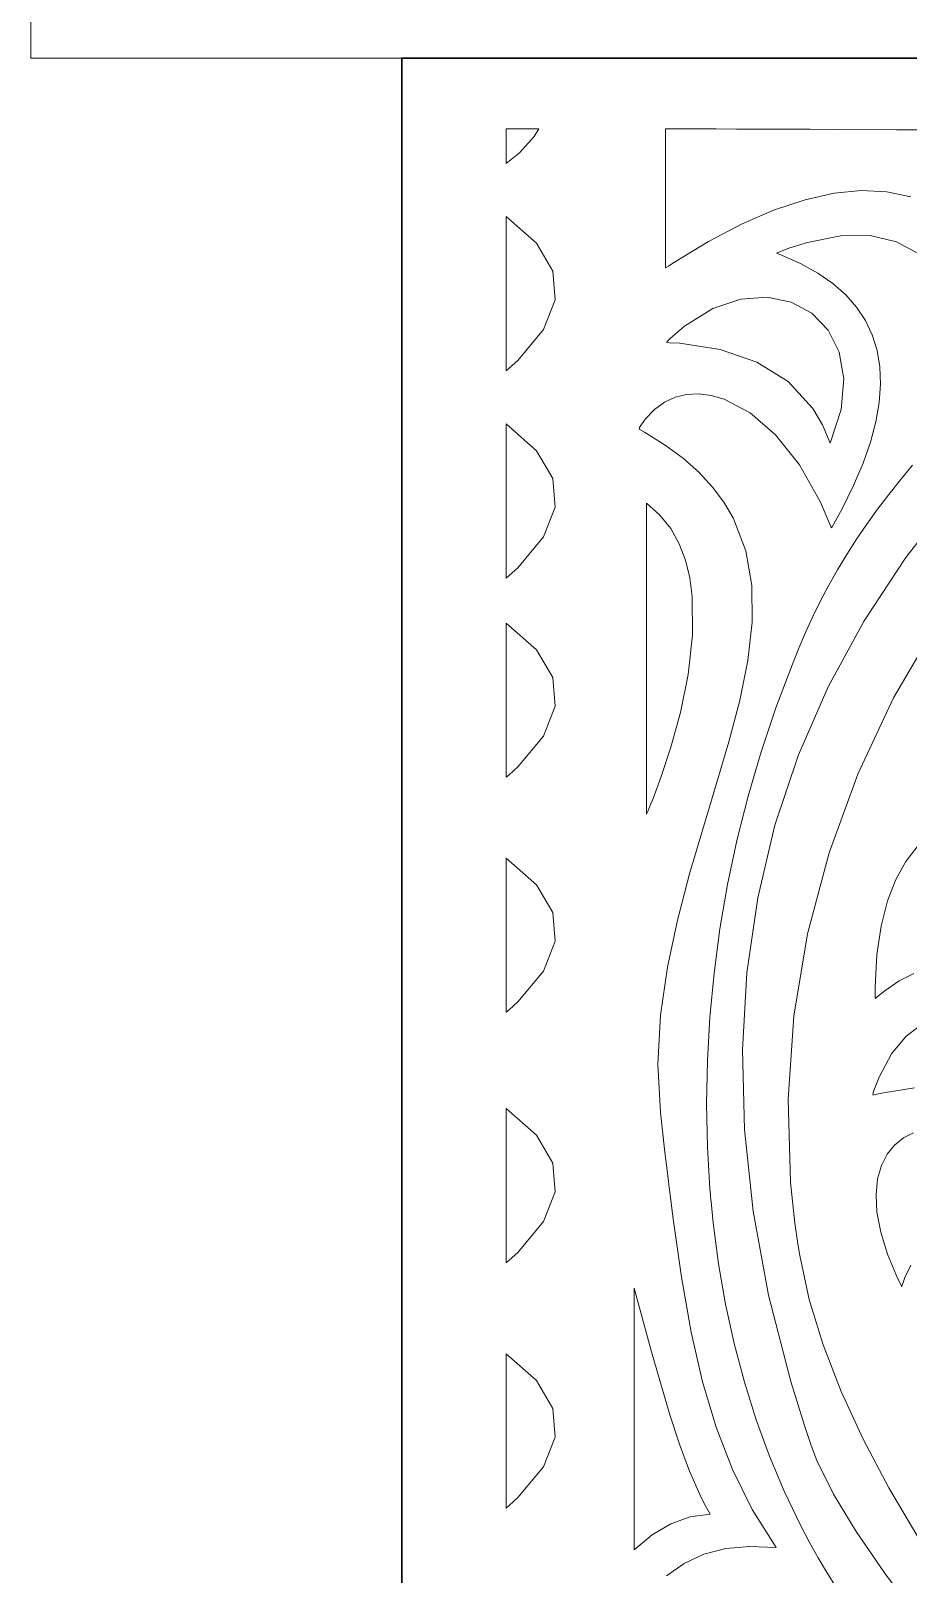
# Model space of a CAD drawing. Header units: inches. Extents: x 249 to 1192, y -18 to 440.
# Drawn here: x 719.507 to 719.861, y 265.274 to 265.896 of the extents above; entities that cross this region are included whole.
import ezdxf

# ---------------------------------------------------------------- set-up
doc = ezdxf.new("R2010")
doc.units = ezdxf.units.IN
doc.header["$MEASUREMENT"] = 0
doc.layers.add('KACA', color=141, linetype='Continuous', lineweight=30)
doc.layers.add('KUSEN', color=16, linetype='Continuous', lineweight=15)

# ---------------------------------------------------------------- blocks, each defined once
blk = doc.blocks.new('GORGA')
blk.add_lwpolyline([(366.59218, 151.19092), (367.59218, 151.19092), (367.59218, 149.19092), (366.59218, 149.19092)], close=True)
blk.add_lwpolyline([(366.59218, 151.19092), (367.59218, 151.19092), (367.59218, 149.19092), (366.59218, 149.19092)], close=True)
at = {"lineweight": 9}
for points in [[(367.3819, 150.80217), (367.38883, 150.79701), (367.39478, 150.78979), (367.39975, 150.7805), (367.40187, 150.77508), (367.40237, 150.77365), (367.40224, 150.77323), (367.40139, 150.77343), (367.39805, 150.77415), (367.38546, 150.77616)], [(367.38348, 151.11194), (367.39277, 151.11693), (367.40339, 151.11938), (367.41536, 151.1193), (367.42866, 151.11668), (367.43582, 151.11442), (367.43952, 151.11306), (367.44114, 151.11231), (367.43909, 151.11153), (367.4314, 151.10813), (367.42453, 151.10433), (367.41848, 151.10013), (367.41326, 151.09554), (367.40885, 151.09055), (367.40528, 151.08515), (367.40252, 151.07937), (367.40058, 151.07318), (367.39947, 151.06659), (367.39918, 151.05961), (367.39971, 151.05223), (367.40107, 151.04444), (367.40325, 151.03627), (367.40625, 151.02769), (367.41007, 151.01871), (367.41471, 151.00934), (367.41734, 151.0045), (367.41874, 151.00205), (367.41906, 151.00167), (367.41928, 151.00224), (367.41971, 151.00338), (367.4234, 151.01205), (367.4319, 151.02714), (367.44151, 151.03915), (367.45178, 151.04797), (367.46225, 151.05351), (367.46742, 151.05501), (367.47247, 151.05566), (367.47735, 151.05544), (367.48199, 151.05433), (367.48634, 151.05233), (367.49034, 151.04942), (367.49393, 151.04559), (367.49556, 151.04332), (367.49633, 151.0421), (367.49653, 151.04143), (367.49428, 151.04017), (367.48595, 151.03499), (367.47864, 151.02958), (367.4723, 151.02393), (367.46689, 151.01806), (367.46235, 151.01198), (367.45864, 151.00568), (367.45348, 150.99246), (367.45104, 150.97846), (367.45089, 150.96373), (367.45266, 150.9483), (367.45594, 150.93222), (367.46033, 150.91555), (367.46544, 150.89831), (367.47622, 150.86235), (367.48109, 150.84372), (367.4851, 150.82471), (367.48783, 150.80537), (367.4889, 150.78574), (367.48793, 150.7662), (367.48627, 150.75148), (367.48297, 150.72431), (367.47948, 150.69986), (367.47557, 150.67779), (367.47099, 150.65776), (367.46551, 150.63941), (367.45889, 150.62239), (367.45089, 150.60637), (367.44128, 150.59099), (367.45187, 150.59147), (367.46159, 150.59057), (367.47043, 150.58828), (367.47839, 150.5846), (367.48548, 150.57954)], [(367.3819, 150.80217), (367.38883, 150.79701), (367.39478, 150.78979), (367.39975, 150.7805), (367.40187, 150.77508), (367.40237, 150.77365), (367.40224, 150.77323), (367.40139, 150.77343), (367.39805, 150.77415), (367.38546, 150.77616)], [(367.38348, 151.11194), (367.39277, 151.11693), (367.40339, 151.11938), (367.41536, 151.1193), (367.42866, 151.11668), (367.43582, 151.11442), (367.43952, 151.11306), (367.44114, 151.11231), (367.43909, 151.11153), (367.4314, 151.10813), (367.42453, 151.10433), (367.41848, 151.10013), (367.41326, 151.09554), (367.40885, 151.09055), (367.40528, 151.08515), (367.40252, 151.07937), (367.40058, 151.07318), (367.39947, 151.06659), (367.39918, 151.05961), (367.39971, 151.05223), (367.40107, 151.04444), (367.40325, 151.03627), (367.40625, 151.02769), (367.41007, 151.01871), (367.41471, 151.00934), (367.41734, 151.0045), (367.41874, 151.00205), (367.41906, 151.00167), (367.41928, 151.00224), (367.41971, 151.00338), (367.4234, 151.01205), (367.4319, 151.02714), (367.44151, 151.03915), (367.45178, 151.04797), (367.46225, 151.05351), (367.46742, 151.05501), (367.47247, 151.05566), (367.47735, 151.05544), (367.48199, 151.05433), (367.48634, 151.05233), (367.49034, 151.04942), (367.49393, 151.04559), (367.49556, 151.04332), (367.49633, 151.0421), (367.49653, 151.04143), (367.49428, 151.04017), (367.48595, 151.03499), (367.47864, 151.02958), (367.4723, 151.02393), (367.46689, 151.01806), (367.46235, 151.01198), (367.45864, 151.00568), (367.45348, 150.99246), (367.45104, 150.97846), (367.45089, 150.96373), (367.45266, 150.9483), (367.45594, 150.93222), (367.46033, 150.91555), (367.46544, 150.89831), (367.47622, 150.86235), (367.48109, 150.84372), (367.4851, 150.82471), (367.48783, 150.80537), (367.4889, 150.78574), (367.48793, 150.7662), (367.48627, 150.75148), (367.48297, 150.72431), (367.47948, 150.69986), (367.47557, 150.67779), (367.47099, 150.65776), (367.46551, 150.63941), (367.45889, 150.62239), (367.45089, 150.60637), (367.44128, 150.59099), (367.45187, 150.59147), (367.46159, 150.59057), (367.47043, 150.58828), (367.47839, 150.5846), (367.48548, 150.57954)], [(367.4347, 150.94673), (367.43219, 150.95317), (367.42947, 150.95958), (367.42654, 150.96595), (367.42341, 150.97227), (367.42008, 150.97856), (367.41654, 150.9848), (367.41281, 150.99099), (367.40887, 150.99713), (367.40474, 151.00321), (367.40041, 151.00923), (367.39589, 151.01519), (367.39117, 151.02108), (367.38626, 151.0269)], [(367.4347, 150.94673), (367.43219, 150.95317), (367.42947, 150.95958), (367.42654, 150.96595), (367.42341, 150.97227), (367.42008, 150.97856), (367.41654, 150.9848), (367.41281, 150.99099), (367.40887, 150.99713), (367.40474, 151.00321), (367.40041, 151.00923), (367.39589, 151.01519), (367.39117, 151.02108), (367.38626, 151.0269)], [(367.36885, 151.16197), (367.39284, 151.16207), (367.41636, 151.16216), (367.42758, 151.16221), (367.43824, 151.16225), (367.4482, 151.16229), (367.45731, 151.16233), (367.46541, 151.16236), (367.47237, 151.16239), (367.47804, 151.16241), (367.48228, 151.16243), (367.48492, 151.16244), (367.48584, 151.16245), (367.48584, 151.16245), (367.48584, 151.16147), (367.48584, 151.15877), (367.48584, 151.15465), (367.48584, 151.14945), (367.48584, 151.13705), (367.48584, 151.12413), (367.48584, 151.11829), (367.48584, 151.11327), (367.48584, 151.10941), (367.48584, 151.10703), (367.48584, 151.10649), (367.48584, 151.1064), (367.48565, 151.10652), (367.48473, 151.10713), (367.48289, 151.10832), (367.46857, 151.11698), (367.45491, 151.12413), (367.44192, 151.12976), (367.4296, 151.13386), (367.41795, 151.13645), (367.40697, 151.13751), (367.39666, 151.13705), (367.38701, 151.13508)], [(367.36885, 151.16197), (367.39284, 151.16207), (367.41636, 151.16216), (367.42758, 151.16221), (367.43824, 151.16225), (367.4482, 151.16229), (367.45731, 151.16233), (367.46541, 151.16236), (367.47237, 151.16239), (367.47804, 151.16241), (367.48228, 151.16243), (367.48492, 151.16244), (367.48584, 151.16245), (367.48584, 151.16245), (367.48584, 151.16147), (367.48584, 151.15877), (367.48584, 151.15465), (367.48584, 151.14945), (367.48584, 151.13705), (367.48584, 151.12413), (367.48584, 151.11829), (367.48584, 151.11327), (367.48584, 151.10941), (367.48584, 151.10703), (367.48584, 151.10649), (367.48584, 151.1064), (367.48565, 151.10652), (367.48473, 151.10713), (367.48289, 151.10832), (367.46857, 151.11698), (367.45491, 151.12413), (367.44192, 151.12976), (367.4296, 151.13386), (367.41795, 151.13645), (367.40697, 151.13751), (367.39666, 151.13705), (367.38701, 151.13508)], [(367.38399, 150.56265), (367.39759, 150.58075), (367.40902, 150.59739), (367.41815, 150.61249), (367.42484, 150.626), (367.42723, 150.63213), (367.42842, 150.63569), (367.4299, 150.64016), (367.43539, 150.65788), (367.4443, 150.69265), (367.4505, 150.72649), (367.454, 150.75942), (367.45485, 150.79142), (367.45307, 150.82251), (367.4487, 150.85268), (367.44176, 150.88194), (367.43228, 150.91027), (367.42031, 150.93769), (367.40586, 150.96419), (367.38897, 150.98977), (367.36967, 151.01443)], [(367.37678, 150.96249), (367.39395, 150.93319), (367.40839, 150.90251), (367.41997, 150.87074), (367.42859, 150.83815), (367.43413, 150.80502), (367.43647, 150.77161), (367.43551, 150.7382), (367.43375, 150.72158), (367.43255, 150.7133), (367.43179, 150.7086), (367.42791, 150.69091), (367.4223, 150.67262), (367.41505, 150.65381), (367.40623, 150.6346), (367.39593, 150.61508), (367.38422, 150.59535)], [(367.38399, 150.56265), (367.39759, 150.58075), (367.40902, 150.59739), (367.41815, 150.61249), (367.42484, 150.626), (367.42723, 150.63213), (367.42842, 150.63569), (367.4299, 150.64016), (367.43539, 150.65788), (367.4443, 150.69265), (367.4505, 150.72649), (367.454, 150.75942), (367.45485, 150.79142), (367.45307, 150.82251), (367.4487, 150.85268), (367.44176, 150.88194), (367.43228, 150.91027), (367.42031, 150.93769), (367.40586, 150.96419), (367.38897, 150.98977), (367.36967, 151.01443)], [(367.37678, 150.96249), (367.39395, 150.93319), (367.40839, 150.90251), (367.41997, 150.87074), (367.42859, 150.83815), (367.43413, 150.80502), (367.43647, 150.77161), (367.43551, 150.7382), (367.43375, 150.72158), (367.43255, 150.7133), (367.43179, 150.7086), (367.42791, 150.69091), (367.4223, 150.67262), (367.41505, 150.65381), (367.40623, 150.6346), (367.39593, 150.61508), (367.38422, 150.59535)], [(367.41665, 150.57432), (367.42059, 150.58052), (367.42437, 150.58686), (367.42802, 150.59335), (367.43151, 150.59999), (367.43806, 150.61366), (367.444, 150.62784), (367.44934, 150.64249), (367.45406, 150.6576), (367.45816, 150.67311), (367.46164, 150.689), (367.46447, 150.70524), (367.46667, 150.72179), (367.46752, 150.73017), (367.4677, 150.73223), (367.46779, 150.73328), (367.46796, 150.73539), (367.46897, 150.75242), (367.46932, 150.76966), (367.469, 150.78709), (367.468, 150.80467), (367.46631, 150.82237), (367.46393, 150.84015), (367.46085, 150.85798), (367.45706, 150.87583), (367.45256, 150.89366), (367.44734, 150.91145), (367.44138, 150.92915), (367.4347, 150.94673)], [(367.41665, 150.57432), (367.42059, 150.58052), (367.42437, 150.58686), (367.42802, 150.59335), (367.43151, 150.59999), (367.43806, 150.61366), (367.444, 150.62784), (367.44934, 150.64249), (367.45406, 150.6576), (367.45816, 150.67311), (367.46164, 150.689), (367.46447, 150.70524), (367.46667, 150.72179), (367.46752, 150.73017), (367.4677, 150.73223), (367.46779, 150.73328), (367.46796, 150.73539), (367.46897, 150.75242), (367.46932, 150.76966), (367.469, 150.78709), (367.468, 150.80467), (367.46631, 150.82237), (367.46393, 150.84015), (367.46085, 150.85798), (367.45706, 150.87583), (367.45256, 150.89366), (367.44734, 150.91145), (367.44138, 150.92915), (367.4347, 150.94673)], [(367.38449, 150.87315), (367.38901, 150.86728), (367.39303, 150.86004), (367.3964, 150.8514), (367.39901, 150.84133), (367.40071, 150.82979), (367.40137, 150.81676), (367.40136, 150.81326), (367.40135, 150.81237), (367.40128, 150.81212), (367.4011, 150.81228), (367.40039, 150.81291), (367.39751, 150.81524), (367.39165, 150.8192), (367.38575, 150.82225)], [(367.38449, 150.87315), (367.38901, 150.86728), (367.39303, 150.86004), (367.3964, 150.8514), (367.39901, 150.84133), (367.40071, 150.82979), (367.40137, 150.81676), (367.40136, 150.81326), (367.40135, 150.81237), (367.40128, 150.81212), (367.4011, 150.81228), (367.40039, 150.81291), (367.39751, 150.81524), (367.39165, 150.8192), (367.38575, 150.82225)], [(367.38596, 150.75807), (367.38999, 150.75601), (367.39356, 150.75312), (367.39656, 150.7494), (367.39888, 150.74484), (367.4004, 150.73943), (367.40103, 150.73318), (367.40065, 150.72606), (367.39914, 150.71807), (367.39641, 150.70921), (367.39234, 150.69947), (367.39109, 150.6969), (367.39077, 150.69625), (367.39064, 150.69609), (367.39059, 150.69627), (367.39038, 150.69698), (367.38941, 150.69974), (367.38695, 150.70477)], [(367.38596, 150.75807), (367.38999, 150.75601), (367.39356, 150.75312), (367.39656, 150.7494), (367.39888, 150.74484), (367.4004, 150.73943), (367.40103, 150.73318), (367.40065, 150.72606), (367.39914, 150.71807), (367.39641, 150.70921), (367.39234, 150.69947), (367.39109, 150.6969), (367.39077, 150.69625), (367.39064, 150.69609), (367.39059, 150.69627), (367.39038, 150.69698), (367.38941, 150.69974), (367.38695, 150.70477)]]:
    blk.add_lwpolyline(points, dxfattribs=at)
for points in [[(367.55009, 151.16245), (367.55009, 151.15637), (367.55009, 151.14838), (367.54467, 151.15279), (367.53877, 151.15926), (367.53686, 151.16245), (367.53994, 151.16245), (367.54438, 151.16245), (367.54836, 151.16245)], [(367.55009, 151.16245), (367.55009, 151.15637), (367.55009, 151.14838), (367.54467, 151.15279), (367.53877, 151.15926), (367.53686, 151.16245), (367.53994, 151.16245), (367.54438, 151.16245), (367.54836, 151.16245)], [(367.55009, 151.12706), (367.53787, 151.1163), (367.53129, 151.10513), (367.53036, 151.09355), (367.53505, 151.08156), (367.54539, 151.06916), (367.54885, 151.066), (367.55009, 151.06498), (367.55009, 151.06564), (367.55009, 151.07465), (367.55009, 151.10741), (367.55009, 151.12133), (367.55009, 151.12706)], [(367.55009, 151.12706), (367.53787, 151.1163), (367.53129, 151.10513), (367.53036, 151.09355), (367.53505, 151.08156), (367.54539, 151.06916), (367.54885, 151.066), (367.55009, 151.06498), (367.55009, 151.06564), (367.55009, 151.07465), (367.55009, 151.10741), (367.55009, 151.12133), (367.55009, 151.12706)], [(367.41952, 151.03577), (367.41511, 151.04939), (367.41404, 151.06168), (367.4159, 151.07239), (367.4203, 151.08128), (367.42685, 151.08812), (367.43516, 151.09265), (367.44484, 151.09465), (367.4555, 151.09386), (367.46675, 151.09004), (367.47818, 151.08297), (367.48385, 151.07813), (367.48525, 151.07678), (367.48536, 151.0763), (367.48429, 151.07627), (367.48004, 151.07602), (367.46379, 151.07352), (367.44911, 151.06844), (367.4365, 151.06058), (367.42647, 151.04975), (367.42258, 151.04317), (367.41952, 151.03577)], [(367.41952, 151.03577), (367.41511, 151.04939), (367.41404, 151.06168), (367.4159, 151.07239), (367.4203, 151.08128), (367.42685, 151.08812), (367.43516, 151.09265), (367.44484, 151.09465), (367.4555, 151.09386), (367.46675, 151.09004), (367.47818, 151.08297), (367.48385, 151.07813), (367.48525, 151.07678), (367.48536, 151.0763), (367.48429, 151.07627), (367.48004, 151.07602), (367.46379, 151.07352), (367.44911, 151.06844), (367.4365, 151.06058), (367.42647, 151.04975), (367.42258, 151.04317), (367.41952, 151.03577)], [(367.55009, 151.04354), (367.53787, 151.03278), (367.53129, 151.02161), (367.53036, 151.01003), (367.53505, 150.99804), (367.54539, 150.98564), (367.54885, 150.98248), (367.55009, 150.98146), (367.55009, 150.98212), (367.55009, 150.99112), (367.55009, 151.02388), (367.55009, 151.03781), (367.55009, 151.04354)], [(367.55009, 151.04354), (367.53787, 151.03278), (367.53129, 151.02161), (367.53036, 151.01003), (367.53505, 150.99804), (367.54539, 150.98564), (367.54885, 150.98248), (367.55009, 150.98146), (367.55009, 150.98212), (367.55009, 150.99112), (367.55009, 151.02388), (367.55009, 151.03781), (367.55009, 151.04354)], [(367.49351, 151.01158), (367.48812, 151.00686), (367.48376, 151.0014), (367.48035, 150.99528), (367.47783, 150.98863), (367.47611, 150.98152), (367.4751, 150.97405), (367.47495, 150.95847), (367.47675, 150.94264), (367.47987, 150.92737), (367.48369, 150.91342), (367.48757, 150.90159), (367.48935, 150.89671), (367.4909, 150.89266), (367.49216, 150.88953), (367.49305, 150.88741), (367.49348, 150.88641), (367.49351, 150.88643), (367.49351, 150.88775), (367.49351, 150.89051), (367.49351, 150.89456), (367.49351, 150.89974), (367.49351, 150.90591), (367.49351, 150.92056), (367.49351, 150.93728), (367.49351, 150.97195), (367.49351, 150.98743), (367.49351, 150.99417), (367.49351, 151.00002), (367.49351, 151.00485), (367.49351, 151.00849), (367.49351, 151.01078), (367.49351, 151.01158)], [(367.49351, 151.01158), (367.48812, 151.00686), (367.48376, 151.0014), (367.48035, 150.99528), (367.47783, 150.98863), (367.47611, 150.98152), (367.4751, 150.97405), (367.47495, 150.95847), (367.47675, 150.94264), (367.47987, 150.92737), (367.48369, 150.91342), (367.48757, 150.90159), (367.48935, 150.89671), (367.4909, 150.89266), (367.49216, 150.88953), (367.49305, 150.88741), (367.49348, 150.88641), (367.49351, 150.88643), (367.49351, 150.88775), (367.49351, 150.89051), (367.49351, 150.89456), (367.49351, 150.89974), (367.49351, 150.90591), (367.49351, 150.92056), (367.49351, 150.93728), (367.49351, 150.97195), (367.49351, 150.98743), (367.49351, 150.99417), (367.49351, 151.00002), (367.49351, 151.00485), (367.49351, 151.00849), (367.49351, 151.01078), (367.49351, 151.01158)], [(367.55009, 150.96334), (367.53787, 150.95257), (367.53129, 150.9414), (367.53036, 150.92982), (367.53505, 150.91783), (367.54539, 150.90544), (367.54885, 150.90227), (367.55009, 150.90126), (367.55009, 150.90191), (367.55009, 150.91092), (367.55009, 150.94368), (367.55009, 150.9576), (367.55009, 150.96334)], [(367.55009, 150.96334), (367.53787, 150.95257), (367.53129, 150.9414), (367.53036, 150.92982), (367.53505, 150.91783), (367.54539, 150.90544), (367.54885, 150.90227), (367.55009, 150.90126), (367.55009, 150.90191), (367.55009, 150.91092), (367.55009, 150.94368), (367.55009, 150.9576), (367.55009, 150.96334)], [(367.55009, 150.86867), (367.53787, 150.85791), (367.53129, 150.84674), (367.53036, 150.83516), (367.53505, 150.82317), (367.54539, 150.81078), (367.54885, 150.80761), (367.55009, 150.8066), (367.55009, 150.80725), (367.55009, 150.81626), (367.55009, 150.84902), (367.55009, 150.86294), (367.55009, 150.86867)], [(367.55009, 150.86867), (367.53787, 150.85791), (367.53129, 150.84674), (367.53036, 150.83516), (367.53505, 150.82317), (367.54539, 150.81078), (367.54885, 150.80761), (367.55009, 150.8066), (367.55009, 150.80725), (367.55009, 150.81626), (367.55009, 150.84902), (367.55009, 150.86294), (367.55009, 150.86867)], [(367.55009, 150.76779), (367.53787, 150.75703), (367.53129, 150.74586), (367.53036, 150.73428), (367.53505, 150.72229), (367.54539, 150.70989), (367.54885, 150.70673), (367.55009, 150.70571), (367.55009, 150.70637), (367.55009, 150.71538), (367.55009, 150.74814), (367.55009, 150.76206), (367.55009, 150.76779)], [(367.55009, 150.76779), (367.53787, 150.75703), (367.53129, 150.74586), (367.53036, 150.73428), (367.53505, 150.72229), (367.54539, 150.70989), (367.54885, 150.70673), (367.55009, 150.70571), (367.55009, 150.70637), (367.55009, 150.71538), (367.55009, 150.74814), (367.55009, 150.76206), (367.55009, 150.76779)], [(367.49854, 150.69549), (367.49854, 150.69519), (367.49854, 150.69431), (367.49854, 150.69289), (367.49854, 150.69096), (367.49854, 150.68577), (367.49854, 150.67903), (367.49854, 150.67105), (367.49854, 150.66215), (367.49854, 150.64281), (367.49854, 150.62347), (367.49854, 150.61456), (367.49854, 150.60659), (367.49854, 150.59985), (367.49854, 150.59465), (367.49854, 150.59273), (367.49854, 150.59131), (367.49854, 150.59043), (367.49854, 150.59013), (367.49125, 150.59614), (367.48372, 150.60054), (367.47593, 150.60332), (367.46789, 150.60449), (367.47, 150.60818), (367.47209, 150.61232), (367.47619, 150.62179), (367.48018, 150.63259), (367.48407, 150.6444), (367.49151, 150.66981), (367.49854, 150.69549)], [(367.49854, 150.69549), (367.49854, 150.69519), (367.49854, 150.69431), (367.49854, 150.69289), (367.49854, 150.69096), (367.49854, 150.68577), (367.49854, 150.67903), (367.49854, 150.67105), (367.49854, 150.66215), (367.49854, 150.64281), (367.49854, 150.62347), (367.49854, 150.61456), (367.49854, 150.60659), (367.49854, 150.59985), (367.49854, 150.59465), (367.49854, 150.59273), (367.49854, 150.59131), (367.49854, 150.59043), (367.49854, 150.59013), (367.49125, 150.59614), (367.48372, 150.60054), (367.47593, 150.60332), (367.46789, 150.60449), (367.47, 150.60818), (367.47209, 150.61232), (367.47619, 150.62179), (367.48018, 150.63259), (367.48407, 150.6444), (367.49151, 150.66981), (367.49854, 150.69549)], [(367.55009, 150.66898), (367.53787, 150.65822), (367.53129, 150.64705), (367.53036, 150.63547), (367.53505, 150.62348), (367.54539, 150.61108), (367.54885, 150.60792), (367.55009, 150.6069), (367.55009, 150.60756), (367.55009, 150.61657), (367.55009, 150.64933), (367.55009, 150.66325), (367.55009, 150.66898)], [(367.55009, 150.66898), (367.53787, 150.65822), (367.53129, 150.64705), (367.53036, 150.63547), (367.53505, 150.62348), (367.54539, 150.61108), (367.54885, 150.60792), (367.55009, 150.6069), (367.55009, 150.60756), (367.55009, 150.61657), (367.55009, 150.64933), (367.55009, 150.66325), (367.55009, 150.66898)]]:
    blk.add_lwpolyline(points, close=True, dxfattribs=at)
blk = doc.blocks.new('POTONGAN AA')
at = {"layer": 'KUSEN'}
blk.add_lwpolyline([(716.28742, 130.40332), (714.98844, 130.40332), (714.98844, 130.50332), (716.28742, 130.50332)], close=True, dxfattribs=at)
at = {"layer": 'KACA', "xscale": -1}
blk.add_blockref('GORGA', (1082.73011, -20.78759), dxfattribs=at)

msp = doc.modelspace()

# ---------------------------------------------------------------- block references
at = {"layer": 'KUSEN'}
msp.add_blockref('POTONGAN AA', (4.51886, 135.48142), dxfattribs=at)

doc.saveas('drawing.dxf')
